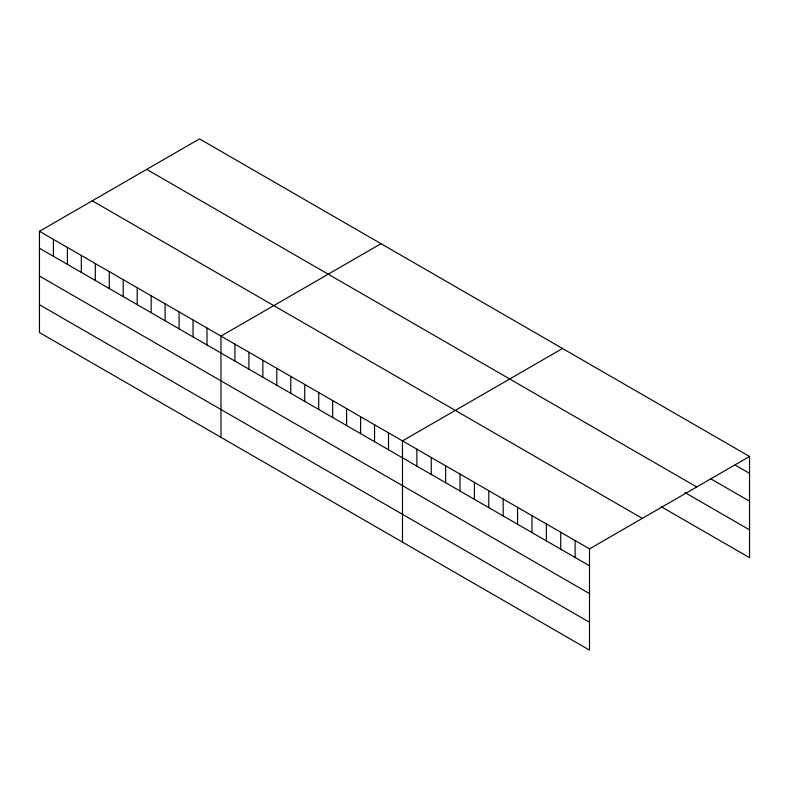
<?xml version="1.0" encoding="UTF-8"?>
<svg xmlns="http://www.w3.org/2000/svg" width="789" height="789" viewBox="0 0 789 789"><rect width="100%" height="100%" fill="white"/><g stroke="black" fill="none" stroke-linecap="round" stroke-linejoin="round"><path stroke-width="1.18" d="M39.45 231.305L589.501 548.868L589.501 650.106L39.45 332.534L39.45 231.305L199.499 138.894L749.55 456.466L749.55 557.695L661.182 506.676M381.018 243.693L220.969 336.104L220.969 437.333M562.537 348.491L402.479 440.903L402.479 542.132M589.501 548.868L749.55 456.466M735.161 465.076L749.55 473.38M710.504 478.657L749.55 501.202M146.685 169.388L696.736 486.961M684.813 492.494L749.55 529.873M92.264 200.81L642.315 518.373M39.45 248.219L589.501 565.782M39.45 276.042L589.501 593.614M39.45 304.712L589.501 622.274M575.112 540.564L575.112 557.478M560.723 532.259L560.723 549.174M546.343 523.955L546.343 540.869M531.954 515.651L531.954 532.565M517.564 507.347L517.564 524.261M503.185 499.033L503.185 515.957M488.795 490.728L488.795 507.643M474.406 482.424L474.406 499.338M460.026 474.12L460.026 491.034M445.637 465.816L445.637 482.73M431.248 457.512L431.248 474.426M416.868 449.207L416.868 466.121M388.513 432.836L388.513 449.75M374.558 424.778L374.558 441.692M360.593 416.71L360.593 433.625M346.627 408.653L346.627 425.567M332.672 400.595L332.672 417.509M318.707 392.527L318.707 409.442M304.741 384.47L304.741 401.384M290.776 376.412L290.776 393.326M276.821 368.345L276.821 385.259M262.855 360.287L262.855 377.201M248.89 352.219L248.89 369.144M234.925 344.162L234.925 361.076M207.004 328.037L207.004 344.951M193.039 319.979L193.039 336.893M179.073 311.921L179.073 328.835M165.118 303.854L165.118 320.768M151.153 295.796L151.153 312.71M137.187 287.738L137.187 304.653M123.222 279.671L123.222 296.585M109.267 271.613L109.267 288.527M95.301 263.546L95.301 280.46M81.336 255.488L81.336 272.402M67.371 247.43L67.371 264.345M53.415 239.363L53.415 256.277"/></g></svg>
